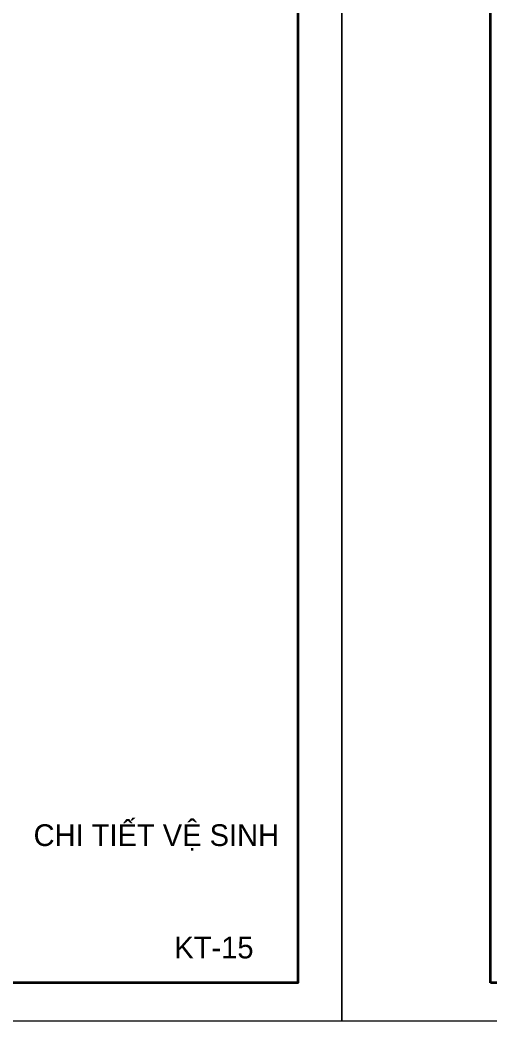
# Model space of a CAD drawing. Header units: millimetres. Extents: x -529782 to -142003, y -492574 to -273331.
# Drawn here: x -222022 to -219752, y -453544 to -448707 of the extents above; entities that cross this region are included whole.
import ezdxf
from ezdxf.enums import TextEntityAlignment as Align

# ---------------------------------------------------------------- set-up
doc = ezdxf.new("R2010")
doc.units = ezdxf.units.MM
doc.header["$LTSCALE"] = 500
doc.header["$MEASUREMENT"] = 0
for name, color, linetype, lineweight in [('1.cat 30', 30, 'CONTINUOUS', 35), ('2.thay 145', 145, 'CONTINUOUS', 18), ('3.manh 08', 8, 'CONTINUOUS', 9), ('9.text \xad white', 7, 'CONTINUOUS', 15)]:
    doc.layers.add(name, color=color, linetype=linetype, lineweight=lineweight)
doc.styles.add('CA.JSC1', font='')
doc.styles.get('CA.JSC1').set_extended_font_data('.VnAvantH')

# ---------------------------------------------------------------- blocks, each defined once
blk = doc.blocks.new('khung co loan')
at = {"layer": '1.cat 30'}
blk.add_lwpolyline([(1158.3, -14553.5), (1158.3, -303.5), (20658.3, -303.5), (20658.3, -14553.5)], close=True, dxfattribs=at)
at = {"layer": '3.manh 08'}
blk.add_lwpolyline([(0, -14850), (21000, -14850), (21000, 0), (0, 0)], close=True, dxfattribs=at)

msp = doc.modelspace()

# ---------------------------------------------------------------- block references
at = {"layer": '2.thay 145', "xscale": 0.6209623455069959, "yscale": 0.6209623455069959, "zscale": 0.6209623455069959}
for p in [(-233507.8, -444323.2), (-220467.5, -444323.2)]:
    msp.add_blockref('khung co loan', p, dxfattribs=at)

# ---------------------------------------------------------------- texts
at = {"layer": '9.text \xad white', "style": 'CA.JSC1'}
msp.add_text('chi tiÕt vÖ sinh', height=105, dxfattribs=at).set_placement((-221956.2, -452698.9))
msp.add_text('kt-15', height=105, dxfattribs=at).set_placement((-221084.9, -453242), align=Align.CENTER)

doc.saveas('drawing.dxf')
